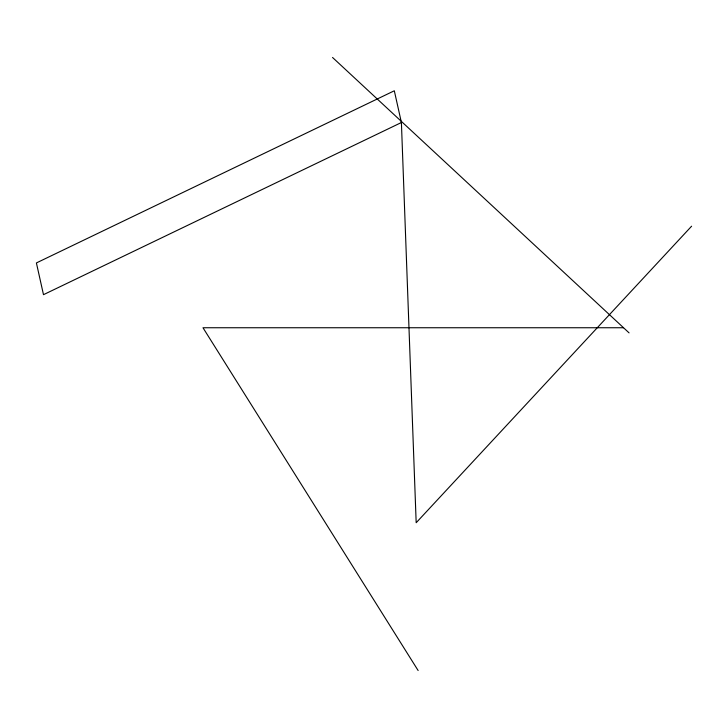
<?xml version="1.0" encoding="UTF-8"?>
<svg xmlns="http://www.w3.org/2000/svg" width="728" height="728" viewBox="0 0 728 728"><rect width="100%" height="100%" fill="white"/><g stroke="black" fill="none" stroke-linecap="round" stroke-linejoin="round"><path stroke-width="1.09" d="M691.6 226.199L416.179 522.74L401.401 122.522L394.312 90.782L36.4 262.935L43.489 294.676L401.401 122.522M623.541 327.746L202.985 327.746L418.136 670.534M332.541 57.467L629.074 332.887"/></g></svg>
